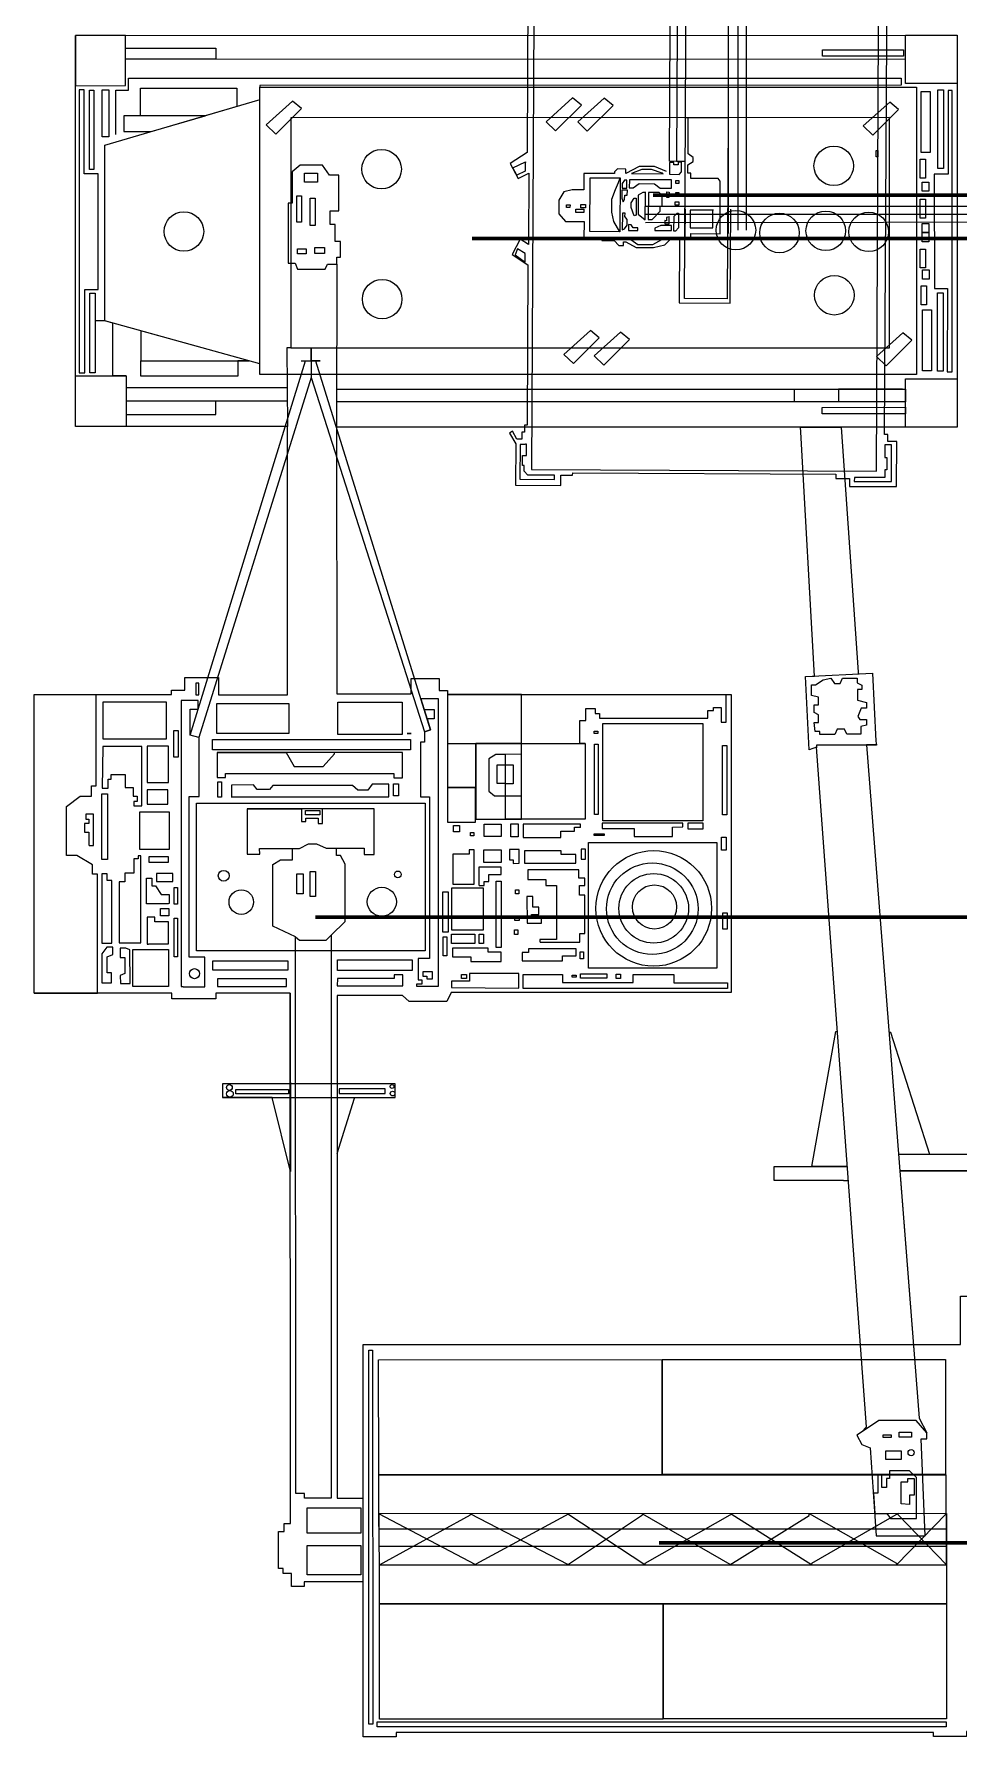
# Model space of a CAD drawing. Header units: millimetres. Extents: x 3191 to 879702, y -27549 to 222194.
# Drawn here: x 408826 to 414218, y 19293 to 29223 of the extents above; entities that cross this region are included whole.
import ezdxf

# ---------------------------------------------------------------- set-up
doc = ezdxf.new("R2010")
doc.units = ezdxf.units.MM
doc.header["$MEASUREMENT"] = 0
for name, color, linetype in [('Granulator', 11, 'Continuous'), ('Krumbuster', 112, 'Continuous'), ('Wires', 170, 'Continuous')]:
    doc.layers.add(name, color=color, linetype=linetype)

msp = doc.modelspace()

# ---------------------------------------------------------------- linework, layer by layer
at = {"layer": 'Granulator', "lineweight": 5}
for points in [[(412579.59795, 30036.60564), (412572.07938, 28480.93368), (412622.53858, 28480.68981), (412530.31709, 28481.13552), (412537.83689, 30037.06293)], [(412623.77348, 28736.20279), (412630.11264, 30047.84391)], [(411704.71505, 29453.09993), (411700.26154, 28531.62094), (411601.42742, 28468.88541), (411647.86592, 28381.17922), (411710.12208, 28411.92055), (411708.10774, 27995.13118), (411659.12562, 28026.97451), (411612.95766, 27936.89344), (411705.2678, 27877.74971), (411700.74954, 26942.87377), (411685.87493, 26942.94566), (411685.67255, 26901.07103), (411670.40664, 26901.14481), (411670.21283, 26861.0443), (411641.45793, 26861.18327), (411615.05166, 26906.73532), (411598.66388, 26894.74852), (411633.86929, 26833.53912), (411632.70353, 26592.33066), (411896.12509, 26591.05754), (411896.41494, 26651.031), (411965.99601, 26650.69472), (411966.06119, 26664.17993), (413500.61625, 26656.76342), (413500.49023, 26630.68862), (413579.86797, 26630.30498), (413579.65001, 26585.20768), (413854.33414, 26583.88013), (413855.60878, 26847.61518), (413802.49965, 26847.87186), (413802.69001, 26887.26106), (413783.27426, 26887.3549), (413799.41132, 29538.27217)], [(412621.20168, 28204.0713), (412620.33466, 28024.67479), (412654.64619, 28024.50896), (412654.81624, 28059.69523), (412825.25469, 28058.8715), (412826.73238, 28364.62188), (412813.37566, 28380.42847), (412654.51583, 28381.19624), (412654.65903, 28410.82654), (412637.98542, 28410.90712), (412638.22484, 28460.44516), (412667.96292, 28480.21015), (412668.07032, 28502.43249), (412638.99941, 28524.79636), (412640.02075, 28736.12427)], [(413745.34254, 28507.39416), (413734.94513, 28507.30455), (413734.6366, 28543.10205), (413745.03401, 28543.19166), (413745.34254, 28507.39416)], [(411689.59212, 28466.41909), (411689.95659, 28424.1307), (411641.39672, 28399.62941), (411618.10728, 28442.89523), (411690.6607, 28478.76357), (411689.59212, 28466.41909)], [(412512.36453, 28421.08075), (412442.90368, 28450.23696), (412354.38144, 28450.66479), (412274.9716, 28409.73476), (412275.0743, 28430.98567), (412275.09822, 28435.93418), (412227.92087, 28436.16219), (412209.4959, 28419.94897), (412209.44665, 28409.76017), (412030.93127, 28410.62293), (412030.46276, 28313.68441), (411962.21815, 28314.01424), (411914.31364, 28302.8807), (411885.19572, 28254.89657), (411884.80385, 28173.81498), (411923.98501, 28130.75053), (412032.52401, 28130.22596), (412032.04561, 28031.24075), (412135.91404, 28030.73876), (412135.85765, 28019.0723), (412208.50796, 28018.72118), (412235.03591, 27990.87217), (412261.58746, 27990.74385), (412261.68332, 28010.57682), (412276.85492, 28010.50349), (412336.80855, 27979.00537), (412438.05222, 27978.51606), (412503.4825, 27993.36658), (412534.55906, 28024.13295), (412589.02672, 28023.86971), (412587.24539, 27655.29338), (412884.59211, 27653.8563), (412887.24508, 28202.78551)], [(412488.22676, 28412.21502), (412426.30059, 28433.76572), (412369.51319, 28434.04017), (412309.11114, 28409.29666), (412494.32387, 28408.40153), (412488.22676, 28412.21502)], [(412598.32586, 28476.01917), (412581.43552, 28476.1008), (412581.36236, 28460.96348), (412555.73489, 28461.08734), (412555.80102, 28474.76933), (412531.33943, 28474.88756), (412531.00177, 28405.02175), (412586.04134, 28404.75575), (412599.50736, 28419.24629), (412599.78031, 28475.72138), (412594.53882, 28475.74671)], [(412193.95238, 28184.24772), (412194.32142, 28260.60769), (412214.82544, 28315.65529), (412233.40525, 28357.47069), (412242.72949, 28383.61268)], [(412284.98489, 28313.33541), (412252.39821, 28313.4929), (412252.17065, 28266.40913), (412261.25124, 28245.04375), (412269.01547, 28257.73993), (412269.14427, 28284.39105), (412284.25166, 28284.31804), (412284.98489, 28313.33541)], [(412281.32261, 28327.24778), (412281.52942, 28370.04035), (412267.84277, 28370.1065), (412254.06227, 28350.95961), (412253.93564, 28324.75967), (412281.30994, 28324.62737), (412281.35778, 28334.52543)], [(412541.95526, 28324.82355), (412542.186, 28372.56515), (412296.40025, 28373.75303), (412296.16951, 28326.01143), (412318.88427, 28325.90165), (412353.65985, 28350.76953), (412443.06303, 28350.33745), (412476.71848, 28324.26552), (412541.95104, 28323.95025)], [(412336.00097, 28265.11561), (412335.52439, 28166.5063), (412323.65626, 28162.71421), (412306.41654, 28211.9551), (412306.54249, 28238.01381), (412324.1586, 28266.65364), (412336.00812, 28266.59637)], [(412391.58093, 28299.84872), (412375.62471, 28299.92584), (412347.98631, 28283.81894), (412347.4453, 28171.87758), (412389.06365, 28139.19549), (412389.84013, 28299.85714)], [(415138.94321, 28217.70255), (412389.49986, 28217.70255)], [(412470.20115, 28299.46875), (412407.82712, 28299.77021), (412407.05905, 28140.8484), (412429.39755, 28140.74044), (412475.47089, 28189.23919), (412475.61666, 28219.3996), (412487.22136, 28219.34351), (412487.53532, 28284.30442), (412470.20115, 28299.46875)], [(412241.2154, 28070.33232), (412206.0128, 28129.62944), (412193.95238, 28184.24772)], [(412255.81584, 28173.38897), (412255.36644, 28080.40417), (412268.60551, 28087.3802), (412283.67391, 28108.72077), (412283.8341, 28141.86658), (412271.00668, 28159.23552), (412271.09741, 28178.00828), (412256.1325, 28178.08061), (412255.81584, 28173.38897)], [(412345.57326, 28080.1681), (412345.63774, 28093.50845), (412318.65775, 28093.63885), (412307.71848, 28111.38236), (412291.76226, 28111.45947), (412291.59968, 28077.81886), (412345.56065, 28077.55807), (412345.57326, 28080.1681)], [(415165.18098, 28170.46295), (412389.90701, 28170.46295)], [(415165.18098, 28125.44472), (412390.32277, 28122.22348)], [(412542.56346, 28080.08624), (412542.691, 28106.47673), (412479.73604, 28106.78099), (412445.72095, 28091.86483), (412445.65227, 28077.65429), (412542.54944, 28077.18598), (412542.56346, 28080.08624)], [(412528.13853, 28157.00837), (412513.0378, 28153.89131), (412512.9453, 28134.75147), (412503.0814, 28134.79914), (412502.99029, 28115.9485), (412527.9395, 28115.82792), (412528.15255, 28159.90863)], [(412583.52948, 28178.16809), (412583.12225, 28093.90691), (412564.95607, 28072.69709), (412556.62027, 28072.73738), (412557.04988, 28161.62879), (412574.73237, 28178.67374), (412583.52948, 28178.16809)], [(412786.47756, 28195.70654), (412650.77496, 28196.36239), (412650.27823, 28093.58234), (412783.20155, 28092.93992), (412783.69829, 28195.71998)], [(412485.74258, 28024.43742), (412304.39876, 28025.31385), (412346.51476, 27996.36354), (412433.9584, 27995.94092), (412485.74258, 28024.43742)], [(411688.78621, 27893.18385), (411688.35789, 27942.88001), (411644.97572, 27969.70009), (411630.26605, 27934.87755), (411688.78621, 27893.18385)], [(411687.07391, 26828.9585), (411659.08456, 26829.09377), (411658.10699, 26626.82436), (411859.86791, 26625.84925), (411859.98623, 26650.33115), (411704.29195, 26651.08362), (411683.99276, 26673.91601), (411684.15334, 26707.14178), (411673.65633, 26707.19251), (411673.94087, 26766.0663), (411696.09977, 26765.95921), (411696.41166, 26830.49177), (411690.76282, 26830.51908), (411687.07391, 26828.9585)], [(413786.25146, 26821.37808), (413785.92652, 26754.14462), (413798.10213, 26754.08578), (413797.75478, 26682.21586), (413785.57918, 26682.2747), (413785.36068, 26637.06629), (413607.93794, 26637.92377), (413607.82309, 26614.16045), (413824.0934, 26613.11521), (413825.12984, 26827.5656), (413785.70234, 26827.75615), (413786.25146, 26821.37808)]]:
    msp.add_lwpolyline(points, dxfattribs=at)
for points in [[(413750.7676, 29688.03498), (411740.6426, 29697.74992), (411726.07497, 26683.5526), (413736.19997, 26673.83766)], [(412623.77348, 28736.20279), (412871.75356, 28735.0043), (412866.64991, 27679.00479), (412618.66983, 27680.20328)], [(412067.05859, 28384.4617), (412242.72949, 28383.61268), (412241.2154, 28070.33232), (412065.5445, 28071.18134)], [(412515.05276, 28301.95553), (412527.57452, 28301.89501), (412527.41554, 28268.99997), (412514.89378, 28269.06049)], [(412585.47501, 28351.10453), (412566.54588, 28351.19601), (412566.63451, 28369.53576), (412585.56365, 28369.44427)], [(411950.45859, 28210.61053), (411930.38564, 28210.70754), (411930.46838, 28227.82769), (411950.54133, 28227.73067)], [(412013.16216, 28229.08484), (412040.9689, 28228.95045), (412040.87638, 28209.80542), (412013.06964, 28209.93981)], [(412585.45057, 28225.63464), (412563.9007, 28225.73879), (412563.99637, 28245.53386), (412585.54624, 28245.42971)], [(412584.86085, 28284.44257), (412567.97052, 28284.5242), (412568.03805, 28298.49694), (412584.92838, 28298.41531)], [(412030.79609, 28181.68836), (411984.38931, 28181.91265), (411984.48807, 28202.34633), (412030.89484, 28202.12205)]]:
    msp.add_lwpolyline(points, close=True, dxfattribs=at)
at = {"layer": 'Krumbuster', "lineweight": 5}
for points in [[(412875.32158, 28060.63639), (412874.57001, 32088.69493), (412928.33179, 32088.70496), (412929.07989, 28079.25083)], [(412979.23633, 28079.26019), (412978.48984, 32080.09447), (412978.48816, 32089.12257), (412928.33179, 32088.70496)], [(410744.77342, 19292.53495), (410744.60471, 20196.74419), (410400.8071, 20196.68004), (410400.81221, 20169.32748), (410327.2066, 20169.31374), (410327.19228, 20246.09921), (410277.77079, 20246.08999), (410277.7653, 20275.54211), (410250.42723, 20275.53701), (410250.41074, 20363.90503), (410250.38699, 20491.18485), (410284.03295, 20491.19113), (410284.02451, 20536.42492), (410320.83021, 20536.43178), (410320.2531, 23629.48758), (409885.76649, 23629.40651), (409885.7724, 23597.72653), (409628.65915, 23597.67855), (409628.65323, 23629.39353), (408826.82147, 23629.24392), (408826.49631, 25371.98126), (409627.66834, 25372.13074), (409627.66361, 25397.48873), (409704.86298, 25397.50313), (409704.84936, 25470.49773), (409825.41116, 25470.52022), (409900.72395, 25470.53428), (409900.74275, 25369.79053), (410303.92716, 25369.86576), (410303.63537, 26933.7325), (409068.45126, 26933.50203), (409068.02563, 29214.65911), (414207.82533, 29215.61811), (414208.25159, 26931.04342), (410590.27483, 26930.36837), (410590.565, 25375.1798), (411024.1604, 25375.2607), (411024.14364, 25465.09841), (411187.81903, 25465.12895), (411187.83218, 25394.65382), (411236.60552, 25394.66292), (411236.60997, 25370.79795), (412890.45887, 25371.10653), (412890.78311, 23633.31482), (411258.17851, 23633.0102), (411233.21111, 23581.82301), (411012.74731, 23581.78187), (410973.64944, 23615.46081), (410592.56002, 23615.3897), (410593.1068, 20684.86295), (410744.51363, 20684.8912)], [(409360.40757, 28922.05815), (409360.37871, 29076.72862), (413906.4996, 29077.57685)], [(409089.82143, 27247.29754), (409123.3134, 27247.30378), (409123.22276, 27733.11918), (409200.7832, 27733.13365), (409200.65714, 28408.76139), (409117.83952, 28408.74594), (409117.74827, 28897.83288), (409089.95294, 28897.82769), (409090.2609, 27247.29762)], [(409303.79823, 28636.88419), (409303.74986, 28896.10324), (409376.02206, 28896.11673), (409376.00906, 28965.7708), (413881.05645, 28966.61137), (413881.06439, 28924.06336), (410141.95128, 28923.36571), (410141.95329, 28912.60913)], [(410141.9669, 28839.66965), (409823.7378, 28746.56005), (409349.47152, 28746.47156), (409349.48873, 28654.23008), (409508.27457, 28654.25971), (409823.7378, 28746.56005), (409447.18561, 28746.48979), (409447.15566, 28907.05154), (410008.73093, 28907.15632), (410008.75079, 28800.69239)], [(410142.2658, 27237.71873), (410142.25422, 27299.78774), (409239.001, 27550.2203), (409238.80972, 28575.41788), (410131.13978, 28836.50178), (410141.9669, 28839.66965)], [(410235.07599, 28639.90373), (410385.28178, 28789.14809), (410333.76506, 28832.07838), (410179.20443, 28693.44249), (410235.07599, 28639.90373)], [(411866.88406, 28658.23666), (412017.08986, 28807.48103), (411965.57313, 28850.41132), (411811.0125, 28711.77543), (411866.88406, 28658.23666)], [(412051.43742, 28657.59483), (412201.64322, 28806.83919), (412150.12649, 28849.76949), (411995.56586, 28711.13359), (412051.43742, 28657.59483)], [(413715.57414, 28633.97618), (413865.77993, 28783.22055), (413814.2632, 28826.15084), (413659.70258, 28687.51494), (413715.57414, 28633.97618)], [(414149.36666, 27252.41648), (414177.64066, 27252.42175), (414177.33457, 28892.92633), (414155.58538, 28892.92227), (414155.67611, 28406.64532), (414074.11646, 28406.6301), (414074.24109, 27738.67943), (414150.36344, 27738.69363), (414149.36666, 27252.41648)], [(410613.14995, 27392.86304), (413812.66407, 27393.46001), (413812.41365, 28735.59354), (410323.37371, 28734.94255), (410323.62013, 27414.2218), (410323.62412, 27392.80902), (410613.14995, 27392.86304)], [(410612.65388, 28012.84642), (410582.56943, 28012.8408), (410582.55102, 28111.48801), (410552.46648, 28111.48239), (410552.45151, 28191.73768), (410602.59232, 28191.74704), (410602.55332, 28400.74504), (410549.06976, 28400.73506), (410507.27519, 28457.57484), (410376.90894, 28457.55051), (410330.3927, 28419.91851), (410330.42696, 28236.27306), (410308.18492, 28236.26891), (410308.25011, 27886.87329), (410348.89796, 27886.88088), (410362.6184, 27851.00316), (410524.01949, 27851.03327), (410537.72781, 27880.58425), (410591.52808, 27880.59429), (410591.52021, 27922.80643), (410612.61846, 27922.81037), (410612.65388, 28012.84642)], [(410591.52808, 27880.59429), (410590.27483, 26930.36837)], [(409363.02796, 27229.86451), (409285.81547, 27229.8501), (409285.75812, 27537.2566), (409239.001, 27550.2203), (409182.31424, 27550.20973)], [(410142.25422, 27299.78774), (409448.63454, 27492.0981), (409448.66726, 27316.74467), (410080.66913, 27316.86259), (410014.59015, 27316.85026), (410014.60671, 27228.08838), (409449.66194, 27227.98297), (409449.64538, 27316.74485)], [(411971.22124, 27301.29196), (412121.42703, 27450.53632), (412069.9103, 27493.46661), (411915.34968, 27354.83072), (411971.22124, 27301.29196)], [(412146.96871, 27292.41124), (412297.1745, 27441.6556), (412245.65777, 27484.58589), (412091.09715, 27345.95), (412146.96871, 27292.41124)], [(413792.51117, 27288.26195), (413942.71696, 27437.50631), (413891.20023, 27480.4366), (413736.6396, 27341.80071), (413792.51117, 27288.26195)], [(410383.88066, 27317.18939), (410494.70789, 27317.21007), (410442.24526, 27317.20028), (410442.23115, 27392.83115), (410442.26338, 27220.10811), (409787.73869, 25121.69844), (409736.94829, 25133.87052), (410407.99278, 27317.19389), (410442.24526, 27317.20028), (410442.26338, 27220.10811), (411101.75227, 25154.49998), (411137.82379, 25164.59819), (410469.83512, 27316.06761), (410469.48187, 27317.20537)], [(410323.62412, 27392.80902), (410300.46945, 27392.8047), (410303.63537, 26933.7325)], [(409363.02796, 27229.86451), (409363.04063, 27161.93567), (410302.06039, 27162.11088), (410302.07523, 27082.58807), (409363.05547, 27082.41286), (409363.06987, 27005.25804), (409885.09519, 27005.35544), (409885.0808, 27082.51026)], [(413889.25162, 27151.93091), (413515.82726, 27151.86124), (413515.84098, 27078.3112), (413259.81066, 27078.26343), (413259.79694, 27151.81347)], [(413323.9941, 25476.57353), (413375.64196, 25479.08934), (413296.6102, 26900.86132), (413294.94194, 26930.87301), (413531.72123, 26930.91719), (413630.14204, 25502.64183), (413630.14412, 25491.48635)], [(413648.94947, 21070.10698), (413678.14517, 21101.16254), (413387.19053, 25064.03401), (413343.66886, 25049.02572), (413323.9941, 25476.57353), (413712.92725, 25495.51878), (413732.5904, 25099.18438), (413737.01005, 25077.06987), (413387.94622, 25077.00474), (413387.94622, 25077.00474), (413387.94942, 25059.83503)], [(413494.67694, 25139.07824), (413407.32707, 25139.06194), (413407.32399, 25155.61345), (413379.2799, 25155.60821), (413372.83482, 25208.49252), (413398.58145, 25208.49733), (413398.57329, 25252.19144), (413373.28689, 25266.89529), (413373.27874, 25310.5894), (413399.48254, 25310.59429), (413399.47413, 25355.66478), (413357.63759, 25365.76984), (413357.62602, 25427.81176), (413381.89694, 25427.81628), (413426.01186, 25457.97649), (413470.12496, 25466.81452), (413492.92609, 25435.18545), (413526.01649, 25435.19162), (413538.51077, 25466.09244), (413625.27615, 25466.10863), (413625.28123, 25438.89603), (413652.49431, 25426.39708), (413652.49898, 25401.37736), (413626.02319, 25401.37242), (413626.03485, 25338.85228), (413678.98313, 25325.62328), (413678.98944, 25291.78542), (413647.36895, 25291.77952), (413628.26335, 25243.22953), (413639.29086, 25226.30682), (413678.2667, 25226.3141), (413678.27301, 25192.47624), (413645.91907, 25184.3869), (413645.92717, 25140.98439), (413583.42693, 25140.97273), (413565.04145, 25140.9693), (413550.33131, 25168.914), (413506.94573, 25168.9059), (413494.67694, 25139.07824)], [(408826.82147, 23629.24392), (409195.46356, 23629.3127), (409195.33393, 24324.11155), (409166.49616, 24324.10617), (409166.48606, 24378.19717), (409075.84305, 24432.27126), (409015.07777, 24432.25992), (409015.02443, 24718.1694), (409094.85323, 24778.61605), (409161.28308, 24778.62845), (409161.27164, 24839.93164), (409189.07944, 24839.93683), (409188.98016, 25372.04889)], [(409736.94829, 25133.87052), (409736.91992, 25285.88165), (409783.67159, 25285.89038), (409783.66213, 25336.6243), (409683.88416, 25336.60568), (409684.19549, 23667.96928), (409696.12436, 23667.97151)], [(411056.44052, 23669.79693), (411184.53445, 23669.82083), (411184.2216, 25346.56076), (411081.33398, 25346.54156), (411081.33398, 25346.54156), (411137.82379, 25164.59819), (411100.91668, 25283.46926), (411158.97069, 25283.48009), (411158.98076, 25229.49283), (411117.67768, 25229.48513), (411137.82379, 25164.59819), (411101.75227, 25154.49998), (411101.76379, 25092.73821), (411078.97523, 25092.73395), (411079.03453, 24774.91818), (411131.85506, 24774.92804), (411132.03086, 23832.69659), (411066.09459, 23832.68429), (411066.11801, 23707.14869), (411086.92603, 23707.15257), (411086.93075, 23681.85343), (411056.19889, 23681.8477), (411056.44052, 23669.79693)], [(412038.37617, 25084.98872), (412008.73146, 25084.98318), (412008.70614, 25220.69754), (412042.09387, 25220.70377), (412042.0811, 25289.13362), (412097.45605, 25289.14395), (412097.46152, 25259.81687), (412122.70595, 25259.82158), (412122.71082, 25233.75313), (412359.68277, 25233.79734), (412753.38635, 25233.8708), (412753.37814, 25277.88551), (412786.76596, 25277.89173), (412786.76246, 25296.62842), (412832.36532, 25296.63693), (412832.38159, 25209.4704), (412860.06906, 25209.47557), (412860.0389, 25371.10086)], [(409696.12447, 23667.37205), (409821.77464, 23667.39549), (409821.74244, 23839.97154), (409731.10951, 23839.95463), (409730.93481, 24776.27161), (409789.10438, 24776.28246), (409789.03916, 25125.86773)], [(409222.70579, 24825.13816), (409257.72303, 24825.1447), (409257.71303, 24878.72055), (409275.73664, 24878.72391), (409275.73164, 24905.51193), (409357.09536, 24905.52711), (409357.10968, 24828.76942), (409404.48595, 24828.77826), (409404.49528, 24778.80842), (409427.66847, 24778.81274), (409427.67434, 24747.38843), (409407.07598, 24747.38459), (409407.08069, 24722.14218), (409453.94197, 24722.15092), (409453.87729, 25068.84828), (409226.78003, 25068.80591), (409222.70579, 24825.13816)], [(409897.45237, 24887.47063), (409942.41613, 24887.47902), (409942.41169, 24911.29226), (410923.67921, 24911.47534), (410923.68415, 24885.01621), (410973.9377, 24885.02559), (410973.91005, 25033.1968), (409893.45781, 25032.9952), (409893.48496, 24887.46989), (409913.32191, 24887.47359)], [(409893.45781, 25032.9952), (410296.809, 25033.07046), (410343.11028, 24952.37867), (410512.38557, 24952.41025), (410577.17022, 25026.34891), (410577.16895, 25033.12277)], [(413740.893, 25077.93375), (413679.15087, 25077.92223), (413985.99571, 21151.80765), (414031.02931, 21065.68755)], [(411668.05463, 24644.41524), (411574.84244, 24644.39784), (411574.77198, 25022.0199), (411517.17801, 25022.00916), (411477.95213, 24996.11668), (411477.98718, 24808.23993), (411509.7108, 24780.69061), (411668.02919, 24780.72015), (411667.98401, 25022.87242), (411574.77198, 25022.0199)], [(411574.817, 24780.70276), (411574.80376, 24851.67847), (411526.39147, 24851.66944), (411526.37106, 24961.05542), (411619.85695, 24961.07286), (411619.87752, 24850.85193), (411574.80392, 24850.84352)], [(409975.49865, 24775.03401), (410894.61042, 24775.2055), (410894.59659, 24849.29093), (410798.05682, 24849.27292), (410771.6142, 24813.5483), (410713.42584, 24813.53744), (410681.68159, 24841.31351), (410218.81949, 24841.22715), (410198.98699, 24817.41022), (410127.57403, 24817.39689), (410106.40969, 24843.85207), (409976.80828, 24843.82789), (409976.82112, 24775.03426)], [(409147.06912, 24490.27517), (409173.84704, 24490.28017), (409173.81263, 24674.70471), (409128.49621, 24674.69625), (409128.50169, 24645.33252), (409145.49532, 24645.33569), (409145.50013, 24619.57814), (409120.26708, 24619.57343), (409120.2764, 24569.60358), (409145.50945, 24569.60829), (409145.5231, 24496.45679), (409147.06912, 24490.27517)], [(410139.67033, 24472.94635), (410374.34685, 24472.99014), (410426.85666, 24500.90884), (410473.62788, 24500.91756), (410528.60946, 24474.66054), (410750.15731, 24474.70187), (410750.16405, 24438.57406), (410809.25077, 24438.58508), (410809.20114, 24704.54168), (410069.06729, 24704.40359), (410069.1166, 24440.08861), (410142.14534, 24440.10223), (410139.67033, 24472.94635)], [(410069.06729, 24704.40359), (410384.97808, 24704.46253), (410384.99186, 24630.58571), (410411.24937, 24630.59061), (410411.24554, 24651.11188), (410481.81263, 24651.12504), (410481.8186, 24619.11175), (410507.25553, 24619.1165), (410507.2396, 24704.48534)], [(412011.78744, 24595.8254), (412011.78395, 24614.56226), (411677.09166, 24614.49981), (411677.10595, 24537.9235), (411896.16243, 24537.96438), (411896.15574, 24573.80869), (411977.58947, 24573.82389), (411977.58506, 24597.44842), (412011.78714, 24597.4548)], [(412608.57157, 24599.21527), (412608.56747, 24621.21058), (412138.42845, 24621.12286), (412138.43437, 24589.35762), (412324.10312, 24589.39227), (412324.11179, 24542.95773), (412547.24001, 24542.99936), (412547.22967, 24598.39507), (412608.57157, 24599.21527)], [(409324.50124, 23923.4529), (409449.63651, 23923.47625), (409449.54184, 24430.90116), (409433.57808, 24430.89818), (409433.58135, 24413.38294), (409407.83332, 24413.37813), (409407.84889, 24329.92358), (409354.80804, 24329.91368), (409354.81746, 24279.42869), (409329.58442, 24279.42398), (409322.37497, 24279.42264), (409322.44139, 23923.45252), (409331.71069, 23923.45425)], [(410351.07731, 23958.179), (410217.83261, 24020.57193), (410217.76538, 24380.9268), (410263.71096, 24408.02346), (410333.45755, 24408.03648), (410333.44544, 24472.98251)], [(410558.28707, 23967.17577), (410640.56172, 24047.56396), (410640.4992, 24382.64729), (410613.25948, 24433.53516), (410589.46362, 24433.53072), (410589.45594, 24474.67189)], [(411391.9943, 24264.90069), (411391.95691, 24465.30219), (411363.45509, 24465.29688), (411363.45965, 24440.85765), (411266.55358, 24440.83957), (411266.5861, 24266.50651), (411391.9943, 24264.90069)], [(411654.23431, 24387.20983), (411654.21941, 24467.04459), (411598.03012, 24467.03411), (411598.04121, 24407.56543), (411618.39964, 24407.56923), (411618.40375, 24385.57392), (411654.23431, 24387.20983)], [(411685.27722, 24388.0312), (411984.13882, 24388.08696), (411984.12955, 24437.78012), (411899.43852, 24437.76432), (411899.43441, 24459.75945), (411696.66462, 24459.72162), (411685.26384, 24459.71949), (411685.27722, 24388.0312)], [(412015.89369, 24410.90289), (412040.32377, 24410.90745), (412040.31282, 24469.56143), (412015.88274, 24469.55687), (412015.89369, 24410.90289)], [(411421.3116, 24258.38909), (411450.62777, 24258.39456), (411450.62366, 24280.38969), (411476.68244, 24280.39455), (411476.67484, 24321.12672), (411549.96509, 24321.14039), (411549.95703, 24364.31631), (411419.66314, 24364.29199), (411419.6829, 24258.38878), (411419.6829, 24258.38878)], [(411775.65634, 23926.96061), (412006.92786, 23927.00376), (412006.91844, 23977.51144), (412037.86331, 23977.51722), (412037.82166, 24200.72873), (412006.06244, 24200.7228), (412006.05196, 24256.93303), (412036.99682, 24256.93881), (412036.98861, 24300.92942), (412001.15775, 24300.92273), (412001.14878, 24348.98649), (411703.91597, 24348.93103), (411703.9266, 24291.90628), (411808.97598, 24291.92588), (411808.98221, 24258.52549), (411872.50046, 24258.53734), (411872.55928, 23943.27145), (411774.84248, 23943.25322), (411774.84552, 23926.96046)], [(409227.02329, 23922.37754), (409279.54915, 23922.38734), (409279.4812, 24286.59994), (409253.21827, 24286.59504), (409253.21106, 24325.23154), (409222.31344, 24325.22578), (409222.3886, 23922.37668), (409227.02329, 23922.37754)], [(409610.35954, 24151.63842), (409482.13454, 24151.6145), (409482.10667, 24301.00871), (409513.00429, 24301.01448), (409513.01265, 24256.19625), (409534.64098, 24256.20028), (409568.12296, 24204.69125), (409613.43938, 24204.69971), (409613.44909, 24152.66929), (409613.44909, 24152.66929), (409572.25257, 24151.63131)], [(411699.85596, 24037.67329), (411784.5469, 24037.68909), (411784.5396, 24076.79186), (411725.09309, 24076.78076), (411725.09081, 24089.00038), (411768.25063, 24089.00843), (411768.24273, 24131.36982), (411733.22621, 24131.36329), (411733.21451, 24194.09058), (411698.19808, 24194.08405), (411699.85596, 24037.67329)], [(409493.4094, 23916.78737), (409609.79027, 23916.80908), (409609.76605, 24046.62748), (409530.97726, 24046.61278), (409530.97246, 24072.37033), (409485.14096, 24072.36178), (409485.17018, 23915.75554), (409493.4096, 23915.75708)], [(410558.69125, 20684.41329), (410402.41172, 20684.38413), (410402.4066, 20711.81835), (410351.68302, 20711.80888), (410351.07731, 23958.179), (410373.8877, 23938.91398), (410500.49119, 23938.93761), (410529.39177, 23938.943), (410558.28707, 23967.17577), (410558.69125, 20684.41329)], [(409278.04696, 23693.65961), (409278.03687, 23747.7506), (409252.80382, 23747.7459), (409252.78614, 23842.5338), (409285.74131, 23854.90358), (409285.73323, 23898.17638), (409251.23089, 23898.16994), (409222.40023, 23860.04337), (409222.43176, 23691.07333), (409277.53246, 23691.08362), (409278.04696, 23693.65961)], [(409329.54429, 23686.45702), (409385.67496, 23686.4675), (409385.63843, 23882.22538), (409360.91864, 23891.49353), (409327.44627, 23891.48729), (409327.45617, 23838.42658), (409355.26397, 23838.43176), (409355.28165, 23743.64369), (409327.47587, 23732.8203), (409329.54429, 23686.45702)], [(411372.53412, 23815.21539), (411549.24513, 23815.24836), (411549.23525, 23868.19997), (411472.68761, 23868.18569), (411472.68305, 23892.62492), (411265.02726, 23892.58617), (411265.03669, 23842.07849), (411373.34345, 23842.0987), (411372.53412, 23815.21539)], [(411985.8503, 23847.07621), (411985.84255, 23888.6229), (411708.15373, 23888.57109), (411708.15768, 23867.39048), (411672.3269, 23867.3838), (411672.33617, 23817.69064), (411907.67944, 23817.73455), (411907.67397, 23847.06163), (411985.8503, 23847.07621)], [(410593.77701, 23672.89626), (410976.08323, 23672.9676), (410976.07138, 23736.47346), (410925.89209, 23736.46409), (410925.8961, 23714.95059), (410595.39227, 23714.88892), (410593.77701, 23672.89626)], [(411119.25609, 23713.2548), (411149.66791, 23713.26047), (411149.66014, 23754.892), (411092.67808, 23754.88137), (411092.68286, 23729.2619), (411115.09221, 23729.26608), (411115.09519, 23713.25402), (411119.25609, 23713.2548)], [(411652.83862, 23658.84806), (411652.82266, 23744.38519), (411365.2183, 23744.33153), (411365.22666, 23699.53512), (411259.36294, 23699.51537), (411259.36978, 23662.85652), (411652.83862, 23658.84806)], [(411677.25029, 23666.98303), (411677.23707, 23737.85679), (411906.06564, 23737.89949), (411906.07415, 23692.27965), (412317.89184, 23692.35649), (412317.88318, 23738.77339), (412554.85514, 23738.81761), (412554.86411, 23690.75385), (412869.19796, 23690.8125), (412869.20435, 23656.59758), (411677.26916, 23656.37518), (411677.25029, 23666.98303)], [(410320.2531, 23629.48758), (410320.44689, 22590.84059), (410213.75395, 23021.58132), (409927.10306, 23021.52783), (410931.10837, 23021.71516), (410931.09359, 23100.93388), (409924.55535, 23100.74607), (409924.57013, 23021.52736), (409942.26601, 23021.53066)], [(413566.69467, 22619.14488), (413361.01467, 22619.10651), (413499.24216, 23406.30292), (413508.90128, 23406.30473)], [(413910.7611, 22593.72279), (414289.96394, 22593.79354), (413873.30361, 22593.7158), (414289.96394, 22593.79354), (414289.94603, 22689.75496), (414047.88492, 22689.7098), (413819.93316, 23400.37902), (413810.25912, 23400.37722)], [(410592.6708, 23021.65202), (410592.73168, 22695.38656), (410695.25693, 23017.64043), (410695.25618, 23021.67116)], [(414047.88492, 22689.7098), (413865.80387, 22689.67583)], [(413544.70544, 22537.10642), (413140.23052, 22537.03095), (413140.21521, 22619.06531), (413566.69467, 22619.14488)], [(413873.30361, 22593.7158), (413985.99571, 21151.80765)], [(413544.70544, 22537.10642), (413572.71757, 22537.11164)], [(415178.79478, 19325.39217), (414260.89776, 19325.22091), (414260.90333, 19295.32555), (414069.46163, 19295.28983), (414069.45716, 19319.23644), (410936.87577, 19318.65196), (410936.88064, 19292.57079), (410744.77342, 19292.53495), (410744.34642, 21581.08713), (414226.5935, 21581.73686), (414226.54095, 21863.36911), (414286.2634, 21863.38025), (414286.27829, 21783.57376), (414841.4193, 21783.67734), (414841.4037, 21867.26304), (414904.22223, 21867.27476), (414904.27991, 21558.11498), (414931.29398, 21526.69665), (415185.37481, 21526.74406), (415185.78554, 19325.39347), (415178.79478, 19325.39217)], [(413735.59042, 20465.31072), (414021.03133, 20465.36398), (413997.32619, 21030.82861), (414031.03581, 21030.8349), (414031.02931, 21065.68755), (413968.08719, 21138.74039), (413750.07132, 21138.69972), (413648.94947, 21070.10698), (413622.34545, 21052.06101), (413652.33096, 20998.16279), (413700.65668, 20977.93441), (413735.59042, 20465.31072)], [(413818.8126, 20566.5249), (413970.52035, 20566.55321), (413970.47567, 20806.00769), (413928.88852, 20844.22354), (413813.14155, 20844.20194), (413813.14973, 20800.35619), (413796.29203, 20800.35304), (413796.30189, 20747.52586), (413768.20572, 20747.52061), (413768.19192, 20821.44835), (413744.59808, 20821.44395), (413744.61817, 20713.78333), (413718.6581, 20713.77848), (413726.77372, 20594.68845), (413797.45309, 20594.70164), (413818.8126, 20566.5249)], [(413881.73092, 20652.02361), (413881.707, 20780.17824), (413918.79627, 20780.18516), (413918.79249, 20800.42256), (413955.87596, 20800.42948), (413955.89442, 20701.50535), (413928.92094, 20701.50031), (413928.9308, 20648.66146), (413881.73092, 20652.02361)], [(410840.75566, 20295.35966), (411370.73209, 20587.7169), (411370.73087, 20594.24886), (411936.01934, 20300.46299), (411936.02026, 20295.56402), (412372.59919, 20588.72033), (412372.59812, 20594.43579), (412881.32968, 20300.54605), (412881.33058, 20295.7404), (413345.31216, 20583.89787), (413345.31016, 20594.61728), (413853.98864, 20306.10473), (413853.99054, 20295.92188), (414145.07595, 20594.7665), (414145.13169, 20295.9762), (413864.33545, 20587.65727), (413864.33413, 20594.71412), (413358.46615, 20304.75254), (413358.46781, 20295.82942), (412896.60616, 20586.97515), (412896.60475, 20594.53356), (412385.80628, 20304.10449), (412385.80785, 20295.64794), (411944.01546, 20588.18546), (411944.01431, 20594.35582), (411402.18051, 20300.34005), (411402.18142, 20295.46442), (410836.01818, 20594.14909)], [(410840.75566, 20295.35966), (410836.01818, 20594.14909), (410836.03456, 20506.39927), (414145.09232, 20507.01668), (414145.11166, 20403.33355), (410839.05346, 20402.7167)], [(414145.13169, 20295.9762), (414145.07595, 20594.7665)]]:
    msp.add_lwpolyline(points, dxfattribs=at)
for points in [[(409068.02563, 29214.65911), (409068.08024, 28922.00361), (409360.40757, 28922.05815), (409360.35297, 29214.71366)], [(414207.82533, 29215.61811), (414207.87779, 28934.47558), (413906.52631, 28934.41935), (413906.47385, 29215.56188)], [(409885.95901, 29141.53758), (409885.97109, 29076.82669), (409360.37871, 29076.72862), (409360.36664, 29141.43951)], [(413421.55223, 29093.15698), (413421.54509, 29131.46774), (413894.69525, 29131.55602), (413894.7024, 29093.24526)], [(409223.95656, 28623.1149), (409223.90531, 28897.76383), (409261.80416, 28897.7709), (409261.85541, 28623.12197)], [(410142.2658, 27237.71873), (410141.95329, 28912.60913), (413970.90078, 28913.32355), (413971.21329, 27238.43315)], [(409149.07586, 28432.65438), (409148.98941, 28895.98639), (409174.54901, 28895.99116), (409174.63546, 28432.65915)], [(413998.04555, 28532.7068), (413997.97918, 28888.43951), (414050.1774, 28888.44925), (414050.24378, 28532.71654)], [(414093.75971, 28439.16797), (414093.67426, 28897.16035), (414127.38556, 28897.16664), (414127.47101, 28439.17426)], [(410403.39509, 28358.75672), (410403.38531, 28411.13924), (410479.31173, 28411.15341), (410479.32151, 28358.77089)], [(413991.54884, 28382.57976), (413991.52834, 28492.45435), (414021.97728, 28492.46003), (414021.99779, 28382.58544)], [(414003.52507, 28306.43128), (414003.51513, 28359.7369), (414041.5763, 28359.744), (414041.58625, 28306.43838)], [(410357.62066, 28126.95518), (410357.59232, 28278.86471), (410385.73751, 28278.86996), (410385.76585, 28126.96043)], [(410436.8235, 28107.3264), (410436.79406, 28265.12911), (410465.5937, 28265.13448), (410465.62315, 28107.33177)], [(413991.59228, 28149.77603), (413991.57178, 28259.65061), (414022.02072, 28259.65629), (414022.04122, 28149.78171)], [(414003.57013, 28064.92473), (414003.56019, 28118.23036), (414041.62136, 28118.23746), (414041.63131, 28064.93183)], [(414003.58008, 28011.6191), (414003.57013, 28064.92473), (414041.63131, 28064.93183), (414041.64126, 28011.62621)], [(410361.58254, 27941.65243), (410361.57728, 27969.80817), (410412.63126, 27969.8177), (410412.63652, 27941.66196)], [(410463.69004, 27943.63587), (410463.68344, 27978.99403), (410518.66472, 27979.00429), (410518.67132, 27943.64613)], [(413991.64648, 27859.31543), (413991.62598, 27969.19002), (414022.07492, 27969.1957), (414022.09542, 27859.32112)], [(414005.79561, 27794.04595), (414005.78567, 27847.35158), (414043.84684, 27847.35868), (414043.85679, 27794.05305)], [(409151.52298, 27246.90685), (409151.43604, 27712.88405), (409182.28389, 27712.88981), (409182.37083, 27246.9126)], [(413998.21139, 27643.91888), (413998.19089, 27753.79347), (414028.63983, 27753.79915), (414028.66033, 27643.92457)], [(414091.80541, 27256.65537), (414091.71995, 27714.64775), (414125.43126, 27714.65404), (414125.51671, 27256.66166)], [(414005.89548, 27258.81513), (414005.8291, 27614.54784), (414058.02733, 27614.55758), (414058.0937, 27258.82487)], [(409068.45126, 26933.50203), (409068.39597, 27229.80954), (409363.02796, 27229.86451), (409363.08324, 26933.55701)], [(414208.19918, 27212.18595), (414208.25164, 26931.04342), (413906.90015, 26930.98719), (413906.8477, 27212.12972)], [(413906.85893, 27151.9342), (413906.87265, 27078.38416), (410590.5246, 27077.76539), (410590.51087, 27151.31542)], [(413420.05084, 27007.8174), (413420.04369, 27046.12816), (413906.87865, 27046.21899), (413906.8858, 27007.90823)], [(409786.17275, 25368.7545), (409786.15997, 25437.2697), (409769.68132, 25437.26663), (409769.6941, 25368.75142)], [(409227.91055, 25326.82923), (409227.95038, 25113.38276), (409598.75275, 25113.45194), (409598.71292, 25326.89841)], [(410597.02488, 25137.60995), (410596.98958, 25326.7928), (410971.24663, 25326.86263), (410971.28193, 25137.67978)], [(411667.97244, 25084.91961), (411667.91908, 25370.87843), (411236.60997, 25370.79795), (411236.66333, 25084.83913)], [(409892.15093, 25144.09325), (409892.11835, 25318.72342), (410311.33906, 25318.80164), (410311.37165, 25144.17147)], [(409667.79931, 25008.12598), (409667.77096, 25160.09574), (409639.96307, 25160.09056), (409639.99142, 25008.12079)], [(411001.69739, 25144.30028), (411001.69739, 25144.30028), (411024.17918, 25144.30447), (411024.17918, 25144.30447)], [(412091.45981, 25143.1982), (412091.45707, 25157.88967), (412112.67005, 25157.89363), (412112.67279, 25143.20216)], [(412141.19804, 24634.19016), (412141.09212, 25201.91032), (412725.10979, 25202.01929), (412725.21572, 24634.29913)], [(409610.15165, 24858.721), (409610.11205, 25070.96367), (409486.52164, 25070.94061), (409486.56124, 24858.69794)], [(411020.21853, 25108.58388), (411020.22963, 25049.05079), (409865.71941, 25048.83538), (409865.70831, 25108.36847)], [(411236.66333, 25084.83913), (411236.71119, 24828.31014), (411401.22604, 24828.34084), (411401.17817, 25084.86983)], [(411401.17817, 25084.86983), (411401.26036, 24644.36546), (411668.05463, 24644.41524), (411667.97244, 25084.91961)], [(411668.05463, 24644.41524), (411667.97244, 25084.91961), (412038.37617, 25084.98872), (412038.45836, 24644.48435)], [(412093.49968, 24670.83103), (412093.42307, 25081.40991), (412113.7815, 25081.41371), (412113.85811, 24670.83483)], [(412839.83155, 24670.80724), (412839.75644, 25073.38297), (412864.04777, 25073.3875), (412864.12288, 24670.81177)], [(409897.47385, 24772.37355), (409897.45706, 24862.33453), (409918.61647, 24862.33848), (409918.63326, 24772.3775)], [(410921.05871, 24780.50223), (410921.04563, 24850.6189), (410950.13985, 24850.62433), (410950.15294, 24780.50765)], [(411236.71119, 24828.31014), (411236.74866, 24627.49194), (411399.96841, 24627.5224), (411399.93094, 24828.34059)], [(409221.23859, 24408.89503), (409221.16698, 24792.68328), (409254.12436, 24792.68943), (409254.19597, 24408.90118)], [(409607.06346, 24731.7794), (409607.04789, 24815.23413), (409486.54723, 24815.21165), (409486.5628, 24731.75692)], [(409773.50261, 23876.18445), (409773.34176, 24738.25924), (411105.33009, 24738.50776), (411105.49094, 23876.43297)], [(409615.8666, 24470.08367), (409615.82633, 24685.93251), (409440.73995, 24685.89985), (409440.78022, 24470.051)], [(410409.60095, 24669.99123), (410409.5962, 24695.4377), (410492.47146, 24695.45316), (410492.4762, 24670.00669)], [(411270.64757, 24570.43249), (411270.64058, 24607.90586), (411307.2857, 24607.9127), (411307.29269, 24570.43933)], [(411370.81535, 24546.82665), (411370.81155, 24567.19256), (411389.54128, 24567.19605), (411389.54508, 24546.83014)], [(411449.90477, 24544.39836), (411449.8917, 24614.45742), (411550.05516, 24614.47611), (411550.06823, 24544.41704)], [(411606.25805, 24541.16891), (411606.24391, 24616.93052), (411647.77503, 24616.93827), (411647.78917, 24541.17666)], [(412090.75479, 24549.01213), (412090.75282, 24559.62259), (412150.31242, 24559.63371), (412150.3144, 24549.02324)], [(412726.48757, 24588.97489), (412726.48168, 24620.56539), (412636.60393, 24620.54862), (412636.60982, 24588.95812)], [(412834.20217, 24464.25314), (412834.18797, 24540.39426), (412860.90834, 24540.39925), (412860.92255, 24464.25813)], [(411449.11884, 24392.06028), (411449.10516, 24465.37797), (411550.08298, 24465.39681), (411550.09666, 24392.07912)], [(412058.38601, 23776.32473), (412058.24943, 24508.33936), (412806.82749, 24508.47903), (412806.96407, 23776.4644)], [(409610.73134, 24393.3252), (409610.72538, 24425.26448), (409495.88928, 24425.24305), (409495.89524, 24393.30377)], [(410467.21947, 24339.93062), (410467.24688, 24192.99778), (410436.06607, 24192.99196), (410436.03865, 24339.9248)], [(409635.47035, 24281.02649), (409635.4618, 24326.87501), (409540.19418, 24326.85723), (409540.20273, 24281.00871)], [(409642.18941, 24149.14877), (409642.17125, 24246.51256), (409663.28459, 24246.5165), (409663.30276, 24149.15271)], [(410395.8345, 24325.96267), (410395.8564, 24208.58071), (410358.9317, 24208.57382), (410358.9098, 24325.95578)], [(411446.70622, 23999.05763), (411446.66101, 24241.33506), (411258.86891, 24241.30002), (411258.91411, 23999.02259)], [(411519.914, 23895.89235), (411519.8418, 24282.84653), (411549.15788, 24282.852), (411549.23008, 23895.89782)], [(411633.0484, 24208.73543), (411633.04384, 24233.17466), (411652.58792, 24233.17831), (411652.59248, 24208.73908)], [(411209.56488, 23985.96755), (411209.52089, 24221.76684), (411240.60369, 24221.77264), (411240.64769, 23985.97335)], [(409562.89833, 24081.13391), (409562.89044, 24123.37642), (409612.84155, 24123.38574), (409612.84944, 24081.14323)], [(409642.76169, 23842.1183), (409642.71959, 24067.75488), (409663.31794, 24067.75872), (409663.36004, 23842.12214)], [(411629.81997, 24053.95316), (411629.81481, 24081.65083), (411653.43054, 24081.65524), (411653.43571, 24053.95756)], [(412840.76598, 24002.54791), (412840.74814, 24098.12921), (412865.84913, 24098.13389), (412865.86696, 24002.55259)], [(411210.88585, 23847.33836), (411210.8653, 23957.46449), (411232.88233, 23957.4686), (411232.90287, 23847.34246)], [(411258.92886, 23919.99101), (411258.9187, 23974.40618), (411396.20118, 23974.43179), (411396.21133, 23920.01663)], [(411420.81855, 23920.02122), (411420.8084, 23974.43638), (411446.71081, 23974.44122), (411446.72097, 23920.02605)], [(411627.39213, 23972.48854), (411627.38727, 23998.557), (411646.93135, 23998.56064), (411646.93621, 23972.49219)], [(409609.33965, 23884.58308), (409609.37987, 23669.06434), (409402.22768, 23669.02569), (409402.18747, 23884.54443)], [(412010.01837, 23829.92787), (412010.0106, 23871.55347), (412028.77593, 23871.55697), (412028.78369, 23829.93137)], [(410306.16155, 23818.52747), (410306.17177, 23763.71359), (409868.85762, 23763.632), (409868.8474, 23818.44587)], [(410595.83459, 23762.04904), (410595.82302, 23824.02989), (411029.72468, 23824.11085), (411029.73625, 23762.13)], [(411317.99221, 23715.00437), (411317.98765, 23739.4436), (411348.11817, 23739.44922), (411348.12273, 23715.00999)], [(411962.71681, 23723.81438), (411962.71468, 23735.24112), (411986.37531, 23735.24553), (411986.37744, 23723.8188)], [(412012.48719, 23716.47793), (412012.48216, 23743.41223), (412165.86849, 23743.44085), (412165.87351, 23716.50655)], [(412220.53797, 23715.70066), (412220.53325, 23741.00242), (412245.00976, 23741.00698), (412245.01448, 23715.70522)], [(410297.91886, 23668.56315), (410297.91037, 23714.06917), (409895.7467, 23713.99413), (409895.75519, 23668.48811)], [(410002.93368, 23042.5962), (410002.92896, 23067.88557), (410310.50025, 23067.94296), (410310.50497, 23042.65359)], [(410873.79128, 23044.45058), (410873.78609, 23072.26871), (410604.97723, 23072.21856), (410604.98242, 23044.40043)], [(410777.72825, 19367.82188), (410777.32135, 21548.64346), (410799.89088, 21548.64768), (410800.29778, 19367.8261)], [(412487.61612, 21492.84608), (412487.74155, 20820.59124), (410835.26997, 20820.28292), (410835.14454, 21492.53776)], [(412487.74125, 20822.21256), (412487.61612, 21492.84608), (414139.89673, 21493.15437), (414140.02186, 20822.52085)], [(413776.02757, 21038.73065), (413776.02463, 21054.46566), (413822.1012, 21054.47426), (413822.10413, 21038.73924)], [(413869.29739, 21039.86781), (413869.29194, 21069.09831), (413941.21351, 21069.11173), (413941.21896, 21039.88123)], [(413791.78071, 20910.56729), (413791.77127, 20961.16661), (413880.55054, 20961.18318), (413880.55998, 20910.58385)], [(410836.01818, 20594.14909), (410835.97588, 20820.90125), (414140.35191, 20821.51779), (414140.39422, 20594.76563)], [(410418.15581, 20480.66004), (410418.12815, 20628.90044), (410731.56106, 20628.95892), (410731.58871, 20480.71853)], [(410418.88392, 20238.16133), (410418.85193, 20409.61349), (410731.60197, 20409.67185), (410731.63396, 20238.21969)], [(410840.79797, 20068.6075), (410840.75566, 20295.35966), (414145.13169, 20295.9762), (414145.174, 20069.22404)], [(412493.26955, 20068.91582), (412493.39498, 19396.66098), (410840.9234, 19396.35266), (410840.79797, 20068.6075)], [(412493.39468, 19398.28231), (412493.26955, 20068.91582), (414145.55016, 20069.22411), (414145.67529, 19398.59059)], [(410825.97222, 19351.51266), (410825.96692, 19379.95), (414143.79786, 19380.56904), (414143.80316, 19352.13171)]]:
    msp.add_lwpolyline(points, close=True, dxfattribs=at)
for centre, radius in [((410852.17097, 28435.32146), 115.24451), ((413487.97034, 28454.60429), 115.24451), ((409699.89641, 28071.73145), 115.24451), ((412917.51734, 28079.24868), 115.24451), ((413171.77483, 28062.97789), 115.24451), ((413441.07329, 28075.5555), 115.24451), ((413691.58467, 28069.33856), 115.24451), ((413491.242, 27699.66248), 115.24451), ((410855.44321, 27677.25364), 115.24451), ((412438.46114, 24124.32964), 337.20634), ((409931.93289, 24314.57577), 31.61332), ((410946.8985, 24322.63021), 19.68681), ((412430.20685, 24122.26368), 266.91605), ((410034.33283, 24160.98035), 71.47844), ((410853.70617, 24162.94225), 84.6938), ((412438.46114, 24124.32964), 202.91683), ((412442.58699, 24132.58825), 128.53157), ((409761.83396, 23743.66613), 29.28239), ((409964.94535, 23079.69118), 16.85326), ((409968.32284, 23042.60092), 19.38121), ((410913.18077, 23085.75918), 10.95463), ((410916.55905, 23044.45385), 13.72017), ((413938.99036, 20949.94979), 17.98621)]:
    msp.add_circle(centre, radius, dxfattribs=at)
at = {"layer": 'Wires', "lineweight": 60}
for points in [[(414616.66794, 30252.98829), (414616.66794, 30744.46202), (415225.57951, 30744.46202), (415225.57951, 28282.83493), (412434.66107, 28282.83493)], [(415225.57951, 28282.83493), (414722.71118, 28282.83493), (414722.71118, 28031.70254), (412907.15185, 28031.70254)], [(412907.15185, 28031.70254), (411379.95228, 28031.70254)], [(418072.09815, 19794.10524), (417730.54118, 20423.86097), (417045.33162, 21687.23631), (414722.71118, 25969.63625), (415751.74195, 24072.33042), (410467.2694, 24072.33042)], [(417045.33162, 21687.23631), (418072.09815, 19794.10524), (417730.54118, 20423.86097), (412470.27758, 20423.86097)]]:
    msp.add_lwpolyline(points, dxfattribs=at)

doc.saveas('drawing.dxf')
